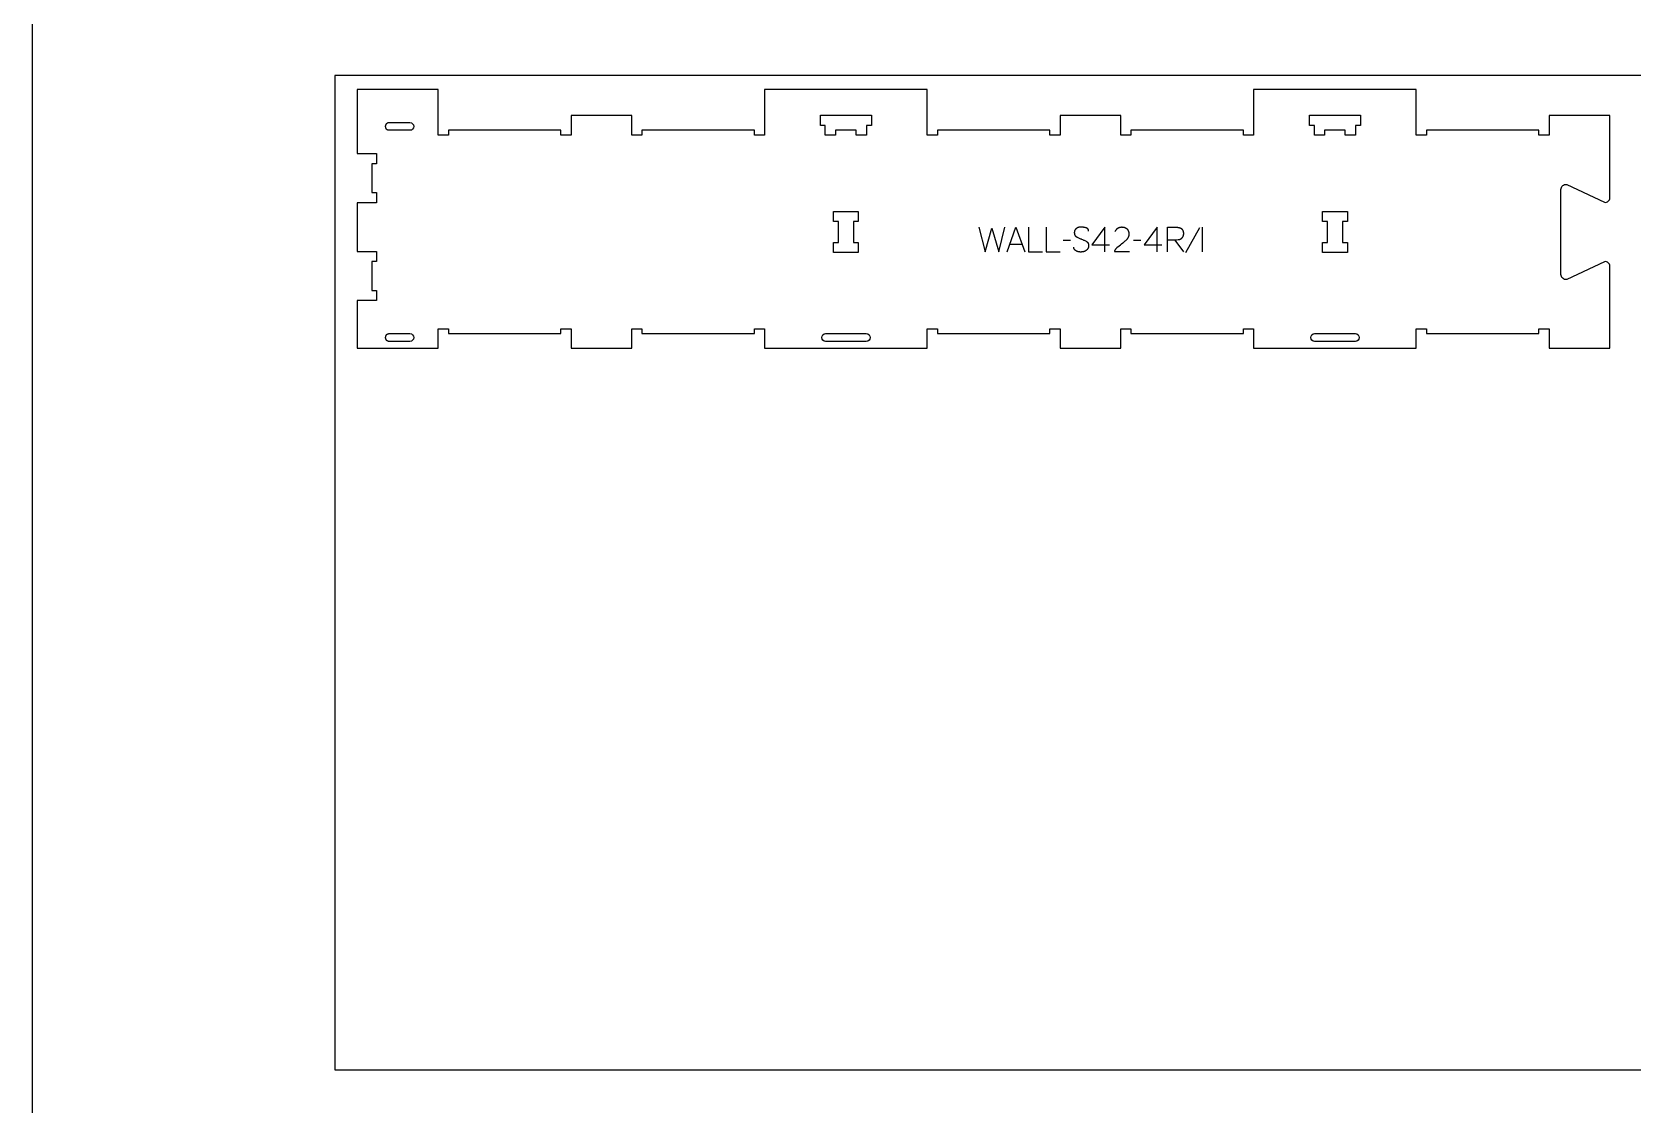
# Model space of a CAD drawing. Extents: x -10701 to -7518, y -36097 to -28504.
# Drawn here: x -10701 to -8737, y -34431 to -33114 of the extents above; entities that cross this region are included whole.
import ezdxf

# ---------------------------------------------------------------- set-up
doc = ezdxf.new("R2010")
doc.units = 0
for name, color, linetype in [('0_SHEET_SPRUCEPLY_2440X122', 1, 'CONTINUOUS'), ('1_ANYTOOL_1MMDEEP_LABELS_S', 2, 'CONTINUOUS'), ('3_ANYTOOL_CUTTHROUGH_INSID', 4, 'CONTINUOUS'), ('4_ANYTOOL_CUTTHROUGH_OUTSI', 5, 'CONTINUOUS'), ('DONOTCUT', 18, 'CONTINUOUS')]:
    doc.layers.add(name, color=color, linetype=linetype)

msp = doc.modelspace()

# ---------------------------------------------------------------- linework, layer by layer
at = {"layer": '0_SHEET_SPRUCEPLY_2440X122'}
msp.add_lwpolyline([(-10329.7, -33167.8), (-10329.7, -34387.8), (-7889.7, -34387.8), (-7889.7, -33167.8)], close=True, dxfattribs=at)
at = {"layer": '1_ANYTOOL_1MMDEEP_LABELS_S'}
for points in [[(-9539.8, -33353.9), (-9532.1, -33383.9), (-9523.7, -33354.8), (-9515.2, -33383.9), (-9507.7, -33353.9)], [(-9505.1, -33383.9), (-9494.2, -33353.9), (-9483.2, -33383.9)], [(-9478.9, -33353.9), (-9478.9, -33383.9), (-9461.8, -33383.9)], [(-9457.1, -33353.9), (-9457.1, -33383.9), (-9440, -33383.9)], [(-9427.3, -33370.1), (-9436.1, -33370.1)], [(-9405.1, -33358.5), (-9405.1, -33358.3), (-9405.1, -33358.2), (-9405.1, -33358.2), (-9405.1, -33358.1), (-9405.1, -33358), (-9405.1, -33357.9), (-9405.1, -33357.8), (-9405.1, -33357.7), (-9405.2, -33357.6), (-9405.2, -33357.5), (-9405.2, -33357.5), (-9405.2, -33357.4), (-9405.2, -33357.3), (-9405.3, -33357.2), (-9405.3, -33357.1), (-9405.3, -33357.1), (-9405.3, -33357), (-9405.4, -33356.9), (-9405.4, -33356.8), (-9405.4, -33356.8), (-9405.5, -33356.7), (-9405.5, -33356.6), (-9405.5, -33356.5), (-9405.6, -33356.5), (-9405.6, -33356.4), (-9405.7, -33356.3), (-9405.7, -33356.3), (-9405.8, -33356.2), (-9405.8, -33356.1), (-9405.9, -33356.1), (-9405.9, -33356), (-9406, -33355.9), (-9406, -33355.9), (-9406.1, -33355.8), (-9406.1, -33355.8), (-9406.2, -33355.7), (-9406.2, -33355.7), (-9406.3, -33355.6), (-9406.4, -33355.5), (-9406.4, -33355.5), (-9406.5, -33355.4), (-9406.6, -33355.4), (-9406.6, -33355.3), (-9406.7, -33355.3), (-9406.8, -33355.2), (-9406.8, -33355.2), (-9406.9, -33355.1), (-9407, -33355.1), (-9407.1, -33355.1), (-9407.2, -33355), (-9407.2, -33355), (-9407.4, -33354.9), (-9407.6, -33354.8), (-9407.8, -33354.7), (-9408, -33354.7), (-9408.2, -33354.6), (-9408.4, -33354.5), (-9409.2, -33354.3), (-9410, -33354.1), (-9410.8, -33354), (-9411.5, -33353.8), (-9411.9, -33353.8), (-9412.3, -33353.7), (-9412.7, -33353.7), (-9413, -33353.7), (-9413.4, -33353.6), (-9413.8, -33353.6), (-9414.1, -33353.6), (-9414.5, -33353.6), (-9414.7, -33353.6), (-9414.9, -33353.6), (-9415, -33353.6), (-9415.2, -33353.6), (-9415.4, -33353.6), (-9415.6, -33353.7), (-9415.8, -33353.7), (-9416, -33353.7), (-9416.2, -33353.7), (-9416.4, -33353.8), (-9416.5, -33353.8), (-9416.7, -33353.9), (-9416.9, -33353.9), (-9417.1, -33353.9), (-9417.3, -33354), (-9417.4, -33354.1), (-9417.6, -33354.1), (-9417.8, -33354.2), (-9418, -33354.2), (-9418.1, -33354.3), (-9418.3, -33354.4), (-9418.5, -33354.5), (-9418.6, -33354.5), (-9418.8, -33354.6), (-9419, -33354.7), (-9419.1, -33354.8), (-9419.3, -33354.9), (-9419.5, -33355), (-9419.6, -33355.1), (-9419.8, -33355.2), (-9419.9, -33355.3), (-9420.1, -33355.4), (-9420.2, -33355.5), (-9420.4, -33355.7), (-9420.5, -33355.8), (-9420.7, -33355.9), (-9420.8, -33356), (-9420.9, -33356.2), (-9421.1, -33356.3), (-9421.2, -33356.4), (-9421.3, -33356.6), (-9421.4, -33356.7), (-9421.5, -33356.9), (-9421.6, -33357), (-9421.7, -33357.2), (-9421.8, -33357.3), (-9421.9, -33357.5), (-9421.9, -33357.6), (-9422, -33357.8), (-9422.1, -33358), (-9422.2, -33358.1), (-9422.2, -33358.3), (-9422.3, -33358.5), (-9422.3, -33358.7), (-9422.4, -33358.8), (-9422.4, -33359), (-9422.4, -33359.2), (-9422.5, -33359.4), (-9422.5, -33359.6), (-9422.5, -33359.8), (-9422.5, -33360), (-9422.6, -33360.2), (-9422.6, -33360.4), (-9422.6, -33360.6), (-9422.6, -33360.8), (-9422.6, -33361.1), (-9422.5, -33361.3), (-9422.5, -33361.5), (-9422.5, -33361.7), (-9422.5, -33361.9), (-9422.4, -33362.1), (-9422.4, -33362.2), (-9422.3, -33362.4), (-9422.3, -33362.6), (-9422.2, -33362.8), (-9422.2, -33363), (-9422.1, -33363), (-9422.1, -33363.1), (-9422.1, -33363.2), (-9422, -33363.3), (-9422, -33363.4), (-9421.9, -33363.5), (-9421.9, -33363.5), (-9421.9, -33363.6), (-9421.8, -33363.7), (-9421.8, -33363.8), (-9421.7, -33363.9), (-9421.7, -33363.9), (-9421.6, -33364), (-9421.6, -33364.1), (-9421.5, -33364.2), (-9421.5, -33364.2), (-9421.4, -33364.3), (-9421.3, -33364.4), (-9421.3, -33364.4), (-9421.2, -33364.5), (-9421.2, -33364.6), (-9421.1, -33364.6), (-9421, -33364.7), (-9421, -33364.8), (-9420.8, -33364.9), (-9420.7, -33365), (-9420.6, -33365.1), (-9420.4, -33365.3), (-9420.2, -33365.4), (-9420.1, -33365.5), (-9419.9, -33365.6), (-9419.7, -33365.7), (-9419, -33366.1), (-9418.3, -33366.5), (-9417.5, -33366.8), (-9416.8, -33367.2), (-9416, -33367.5), (-9415.2, -33367.9), (-9414.4, -33368.2), (-9413.6, -33368.5), (-9412.7, -33368.8), (-9411.9, -33369.1), (-9411.2, -33369.5), (-9410.4, -33369.8), (-9409.6, -33370.2), (-9408.9, -33370.6), (-9408.2, -33371), (-9407.5, -33371.4), (-9407.4, -33371.5), (-9407.2, -33371.6), (-9407, -33371.8), (-9407, -33371.8), (-9406.9, -33371.9), (-9406.8, -33371.9), (-9406.8, -33372), (-9406.7, -33372.1), (-9406.6, -33372.1), (-9406.6, -33372.2), (-9406.5, -33372.3), (-9406.4, -33372.3), (-9406.4, -33372.4), (-9406.3, -33372.5), (-9406.2, -33372.5), (-9406.2, -33372.6), (-9406.1, -33372.7), (-9406.1, -33372.8), (-9406, -33372.8), (-9406, -33372.9), (-9405.9, -33373), (-9405.9, -33373.1), (-9405.8, -33373.1), (-9405.8, -33373.2), (-9405.7, -33373.3), (-9405.7, -33373.4), (-9405.7, -33373.5), (-9405.6, -33373.6), (-9405.6, -33373.6), (-9405.5, -33373.7), (-9405.5, -33373.8), (-9405.5, -33373.9), (-9405.4, -33374), (-9405.4, -33374.1), (-9405.4, -33374.2), (-9405.3, -33374.3), (-9405.3, -33374.4), (-9405.3, -33374.5), (-9405.2, -33374.7), (-9405.2, -33374.9), (-9405.2, -33375.1), (-9405.1, -33375.3), (-9405.1, -33375.5), (-9405.1, -33375.8), (-9405.1, -33376), (-9405.1, -33376.2), (-9405.1, -33376.4), (-9405.1, -33376.6), (-9405.1, -33376.9), (-9405.1, -33377.1), (-9405.2, -33377.3), (-9405.2, -33377.5), (-9405.2, -33377.8), (-9405.3, -33378), (-9405.3, -33378.2), (-9405.4, -33378.4), (-9405.4, -33378.6), (-9405.5, -33378.8), (-9405.6, -33379), (-9405.6, -33379.2), (-9405.7, -33379.4), (-9405.8, -33379.6), (-9405.9, -33379.8), (-9406, -33379.9), (-9406.1, -33380.1), (-9406.2, -33380.3), (-9406.3, -33380.5), (-9406.4, -33380.6), (-9406.5, -33380.8), (-9406.6, -33380.9), (-9406.8, -33381.1), (-9406.9, -33381.2), (-9407, -33381.4), (-9407.2, -33381.5), (-9407.3, -33381.7), (-9407.5, -33381.8), (-9407.6, -33381.9), (-9407.8, -33382.1), (-9407.9, -33382.2), (-9408.1, -33382.3), (-9408.3, -33382.4), (-9408.7, -33382.6), (-9409, -33382.8), (-9409.4, -33383), (-9409.8, -33383.2), (-9410.1, -33383.4), (-9410.5, -33383.5), (-9410.7, -33383.6), (-9410.9, -33383.7), (-9411.1, -33383.7), (-9411.3, -33383.8), (-9411.5, -33383.9), (-9411.7, -33383.9), (-9411.9, -33384), (-9412.1, -33384), (-9412.3, -33384), (-9412.5, -33384.1), (-9412.7, -33384.1), (-9412.9, -33384.1), (-9413.1, -33384.2), (-9413.3, -33384.2), (-9413.7, -33384.2), (-9414.1, -33384.3), (-9414.5, -33384.3), (-9414.9, -33384.3), (-9415.3, -33384.3), (-9415.7, -33384.2), (-9416.1, -33384.2), (-9416.5, -33384.1), (-9416.9, -33384.1), (-9417.3, -33384), (-9417.7, -33383.9), (-9418, -33383.8), (-9418.4, -33383.7), (-9418.8, -33383.6), (-9419.1, -33383.4), (-9419.5, -33383.3), (-9419.9, -33383.1), (-9420.2, -33382.9), (-9420.6, -33382.7), (-9420.7, -33382.6), (-9420.9, -33382.5), (-9421, -33382.4), (-9421.2, -33382.3), (-9421.3, -33382.2), (-9421.5, -33382.1), (-9421.6, -33382), (-9421.8, -33381.9), (-9421.9, -33381.7), (-9422, -33381.6), (-9422.1, -33381.5), (-9422.2, -33381.3), (-9422.3, -33381.3), (-9422.3, -33381.2), (-9422.4, -33381.1), (-9422.4, -33381.1), (-9422.5, -33381), (-9422.5, -33380.9), (-9422.6, -33380.9), (-9422.6, -33380.8), (-9422.7, -33380.7), (-9422.7, -33380.6), (-9422.7, -33380.6), (-9422.8, -33380.5), (-9422.8, -33380.4), (-9422.8, -33380.3), (-9422.9, -33380.2), (-9422.9, -33380.2), (-9422.9, -33380.1), (-9423, -33380), (-9423, -33379.9), (-9423, -33379.8), (-9423.1, -33379.7), (-9423.1, -33379.5), (-9423.2, -33379.3), (-9423.2, -33379.2), (-9423.2, -33379), (-9423.3, -33378.8), (-9423.3, -33378.6), (-9423.3, -33378.4), (-9423.3, -33378.3), (-9423.3, -33378.1)], [(-9385.1, -33383.9), (-9385, -33353.9), (-9401.1, -33375.3)], [(-9354.9, -33383.9), (-9373.2, -33383.9), (-9373, -33383.4), (-9372.9, -33383.2), (-9372.8, -33383), (-9372.8, -33382.7), (-9372.7, -33382.5), (-9372.6, -33382.3), (-9372.5, -33382.1), (-9372.4, -33381.9), (-9372.3, -33381.7), (-9372.2, -33381.5), (-9372.1, -33381.3), (-9371.9, -33381.1), (-9371.8, -33380.9), (-9371.7, -33380.7), (-9371.6, -33380.5), (-9371.5, -33380.3), (-9371.3, -33380.1), (-9371.2, -33379.9), (-9371, -33379.7), (-9370.9, -33379.5), (-9370.8, -33379.4), (-9370.6, -33379.2), (-9370.5, -33379), (-9370.3, -33378.8), (-9370.1, -33378.7), (-9370, -33378.5), (-9369.8, -33378.3), (-9369.6, -33378.2), (-9369.5, -33378), (-9369.1, -33377.7), (-9367.6, -33376.5), (-9366.1, -33375.3), (-9364.6, -33374.1), (-9363.1, -33373), (-9362.3, -33372.4), (-9361.6, -33371.9), (-9360.9, -33371.3), (-9360.2, -33370.7), (-9359.5, -33370.1), (-9358.9, -33369.5), (-9358.3, -33368.9), (-9357.7, -33368.3), (-9357.5, -33368.1), (-9357.4, -33368), (-9357.3, -33367.8), (-9357.1, -33367.7), (-9357, -33367.5), (-9356.9, -33367.3), (-9356.8, -33367.2), (-9356.7, -33367), (-9356.5, -33366.8), (-9356.4, -33366.6), (-9356.3, -33366.5), (-9356.2, -33366.3), (-9356.2, -33366.1), (-9356.1, -33365.9), (-9356, -33365.7), (-9355.9, -33365.5), (-9355.8, -33365.3), (-9355.8, -33365.1), (-9355.7, -33364.9), (-9355.7, -33364.7), (-9355.6, -33364.5), (-9355.6, -33364.3), (-9355.5, -33364.1), (-9355.5, -33363.9), (-9355.4, -33363.7), (-9355.4, -33363.5), (-9355.4, -33363.3), (-9355.4, -33363.1), (-9355.3, -33362.8), (-9355.3, -33362.6), (-9355.3, -33362.4), (-9355.3, -33362.2), (-9355.3, -33361.9), (-9355.3, -33361.7), (-9355.3, -33361.4), (-9355.4, -33361.2), (-9355.4, -33361), (-9355.4, -33360.7), (-9355.4, -33360.5), (-9355.5, -33360.3), (-9355.5, -33360.1), (-9355.6, -33359.8), (-9355.6, -33359.6), (-9355.7, -33359.4), (-9355.7, -33359.2), (-9355.8, -33359), (-9355.9, -33358.8), (-9356, -33358.6), (-9356, -33358.4), (-9356.1, -33358.2), (-9356.2, -33358.1), (-9356.3, -33357.9), (-9356.4, -33357.7), (-9356.5, -33357.5), (-9356.6, -33357.4), (-9356.7, -33357.2), (-9356.9, -33357), (-9357, -33356.9), (-9357.1, -33356.7), (-9357.3, -33356.6), (-9357.4, -33356.4), (-9357.5, -33356.3), (-9357.7, -33356.2), (-9357.9, -33356), (-9358, -33355.9), (-9358.2, -33355.8), (-9358.3, -33355.7), (-9358.5, -33355.5), (-9358.7, -33355.4), (-9358.8, -33355.3), (-9359, -33355.2), (-9359.2, -33355.1), (-9359.4, -33355), (-9359.6, -33354.9), (-9359.7, -33354.8), (-9359.9, -33354.8), (-9360.1, -33354.7), (-9360.3, -33354.6), (-9360.5, -33354.5), (-9360.7, -33354.5), (-9360.9, -33354.4), (-9361.1, -33354.3), (-9361.3, -33354.3), (-9361.5, -33354.2), (-9361.7, -33354.2), (-9362, -33354.1), (-9362.2, -33354.1), (-9362.4, -33354.1), (-9362.6, -33354), (-9362.8, -33354), (-9363.1, -33354), (-9363.3, -33354), (-9363.5, -33354), (-9363.8, -33353.9), (-9364.2, -33353.9), (-9364.6, -33353.9), (-9365, -33354), (-9365.3, -33354), (-9365.7, -33354), (-9366, -33354.1), (-9366.3, -33354.1), (-9366.7, -33354.2), (-9367, -33354.3), (-9367.3, -33354.3), (-9367.5, -33354.4), (-9367.6, -33354.4), (-9367.8, -33354.5), (-9367.9, -33354.5), (-9368.1, -33354.6), (-9368.2, -33354.7), (-9368.3, -33354.7), (-9368.5, -33354.8), (-9368.6, -33354.8), (-9368.8, -33354.9), (-9368.9, -33355), (-9369, -33355.1), (-9369.2, -33355.1), (-9369.3, -33355.2), (-9369.4, -33355.3), (-9369.6, -33355.4), (-9369.7, -33355.5), (-9369.8, -33355.6), (-9370, -33355.6), (-9370.1, -33355.7), (-9370.2, -33355.8), (-9370.3, -33355.9), (-9370.4, -33356), (-9370.6, -33356.1), (-9370.7, -33356.2), (-9370.8, -33356.3), (-9370.9, -33356.5), (-9371, -33356.6), (-9371.1, -33356.7), (-9371.2, -33356.8), (-9371.3, -33356.9), (-9371.4, -33357.1), (-9371.6, -33357.3), (-9371.8, -33357.6), (-9372, -33357.8), (-9372.2, -33358.1), (-9372.4, -33358.4), (-9372.6, -33358.7), (-9372.7, -33359)], [(-9341.1, -33370.1), (-9349.9, -33370.1)], [(-9320.9, -33383.9), (-9320.8, -33353.9), (-9336.9, -33375.3)], [(-9308.1, -33383.9), (-9308.1, -33353.9), (-9296.7, -33353.9), (-9296.2, -33353.9), (-9295.8, -33354), (-9295.5, -33354), (-9295.3, -33354), (-9295.1, -33354), (-9294.9, -33354.1), (-9294.7, -33354.1), (-9294.4, -33354.1), (-9294.2, -33354.2), (-9294, -33354.2), (-9293.8, -33354.3), (-9293.6, -33354.3), (-9293.4, -33354.4), (-9293.3, -33354.4), (-9293.1, -33354.5), (-9292.9, -33354.6), (-9292.7, -33354.6), (-9292.5, -33354.7), (-9292.4, -33354.8), (-9292.2, -33354.9), (-9292, -33355), (-9291.9, -33355), (-9291.7, -33355.1), (-9291.6, -33355.2), (-9291.4, -33355.3), (-9291.3, -33355.4), (-9291.2, -33355.5), (-9291, -33355.7), (-9290.9, -33355.8), (-9290.8, -33355.9), (-9290.6, -33356), (-9290.5, -33356.2), (-9290.4, -33356.3), (-9290.3, -33356.4), (-9290.2, -33356.6), (-9290.1, -33356.7), (-9290, -33356.9), (-9289.9, -33357), (-9289.8, -33357.2), (-9289.7, -33357.3), (-9289.6, -33357.5), (-9289.5, -33357.6), (-9289.5, -33357.8), (-9289.4, -33358), (-9289.3, -33358.2), (-9289.3, -33358.4), (-9289.2, -33358.5), (-9289.1, -33358.7), (-9289.1, -33358.9), (-9289, -33359.1), (-9289, -33359.3), (-9289, -33359.5), (-9288.9, -33359.7), (-9288.9, -33359.9), (-9288.9, -33360.2), (-9288.8, -33360.4), (-9288.8, -33360.6), (-9288.8, -33360.8), (-9288.8, -33361.3), (-9288.8, -33361.8), (-9288.8, -33362), (-9288.8, -33362.1), (-9288.8, -33362.3), (-9288.8, -33362.5), (-9288.8, -33362.7), (-9288.8, -33362.8), (-9288.9, -33363), (-9288.9, -33363.2), (-9288.9, -33363.3), (-9288.9, -33363.5), (-9289, -33363.7), (-9289, -33363.8), (-9289.1, -33364), (-9289.1, -33364.2), (-9289.2, -33364.3), (-9289.2, -33364.5), (-9289.3, -33364.7), (-9289.3, -33364.8), (-9289.4, -33365), (-9289.5, -33365.1), (-9289.5, -33365.3), (-9289.6, -33365.4), (-9289.7, -33365.6), (-9289.8, -33365.8), (-9289.9, -33365.9), (-9289.9, -33366.1), (-9290, -33366.2), (-9290.1, -33366.4), (-9290.2, -33366.5), (-9290.3, -33366.7), (-9290.4, -33366.8), (-9290.5, -33367), (-9290.7, -33367.1), (-9290.8, -33367.3), (-9290.9, -33367.4), (-9291, -33367.5), (-9291.1, -33367.6), (-9291.3, -33367.8), (-9291.4, -33367.9), (-9291.5, -33368), (-9291.6, -33368.1), (-9291.8, -33368.2), (-9291.9, -33368.3), (-9292.1, -33368.4), (-9292.2, -33368.5), (-9292.3, -33368.6), (-9292.5, -33368.7), (-9292.6, -33368.8), (-9292.8, -33368.8), (-9292.9, -33368.9), (-9293.1, -33369), (-9293.2, -33369), (-9293.4, -33369.1), (-9293.6, -33369.1), (-9293.7, -33369.2), (-9293.9, -33369.2), (-9294.1, -33369.3), (-9294.2, -33369.3), (-9294.4, -33369.3), (-9294.6, -33369.4), (-9294.8, -33369.4), (-9295, -33369.4), (-9295.1, -33369.4), (-9297.1, -33369.5), (-9299.1, -33369.5), (-9308.1, -33369.5)], [(-9299.1, -33369.5), (-9288.6, -33384)], [(-9269.1, -33354.4), (-9286.3, -33385.2)], [(-9265.6, -33353.9), (-9265.6, -33383.9)], [(-9501.6, -33374.4), (-9486.7, -33374.4)], [(-9401.1, -33375.3), (-9379.3, -33375.3)], [(-9336.9, -33375.3), (-9315.1, -33375.3)]]:
    msp.add_lwpolyline(points, dxfattribs=at)
at = {"layer": '3_ANYTOOL_CUTTHROUGH_INSID', "color": 4}
for points in [[(-10237.8, -33225.4, -1), (-10237.8, -33234.9), (-10263.6, -33234.9), (-10263.7, -33234.9), (-10263.8, -33234.9), (-10263.9, -33234.9), (-10264, -33234.9), (-10264.1, -33234.9), (-10264.2, -33234.9), (-10264.3, -33234.8), (-10264.4, -33234.8), (-10264.5, -33234.8), (-10264.6, -33234.8), (-10264.7, -33234.7), (-10264.7, -33234.7), (-10264.8, -33234.7), (-10264.9, -33234.6), (-10265, -33234.6), (-10265.1, -33234.5), (-10265.2, -33234.5), (-10265.3, -33234.5), (-10265.4, -33234.4), (-10265.5, -33234.3), (-10265.6, -33234.3), (-10265.7, -33234.2), (-10265.8, -33234.2), (-10265.9, -33234.1), (-10265.9, -33234), (-10266, -33234), (-10266.1, -33233.9), (-10266.2, -33233.8), (-10266.3, -33233.7), (-10266.3, -33233.6), (-10266.4, -33233.6), (-10266.5, -33233.5), (-10266.6, -33233.4), (-10266.6, -33233.3), (-10266.7, -33233.2), (-10266.7, -33233.1), (-10266.8, -33233), (-10266.9, -33232.9), (-10266.9, -33232.8), (-10267, -33232.7), (-10267, -33232.6), (-10267.1, -33232.5), (-10267.1, -33232.4), (-10267.2, -33232.3), (-10267.2, -33232.2), (-10267.3, -33232.1), (-10267.3, -33232), (-10267.3, -33231.9), (-10267.4, -33231.8), (-10267.4, -33231.7), (-10267.4, -33231.6), (-10267.4, -33231.4), (-10267.5, -33231.3), (-10267.5, -33231.2), (-10267.5, -33231.1), (-10267.5, -33231), (-10267.5, -33230.9), (-10267.6, -33230.8), (-10267.6, -33230.7), (-10267.6, -33230.6), (-10267.6, -33230.5), (-10267.6, -33230.4), (-10267.6, -33230.3), (-10267.6, -33230.2), (-10267.6, -33230), (-10267.6, -33229.9), (-10267.6, -33229.8), (-10267.6, -33229.7), (-10267.6, -33229.6), (-10267.6, -33229.5), (-10267.5, -33229.4), (-10267.5, -33229.3), (-10267.5, -33229.2), (-10267.5, -33229.1), (-10267.5, -33229), (-10267.4, -33228.9), (-10267.4, -33228.8), (-10267.4, -33228.6), (-10267.4, -33228.5), (-10267.3, -33228.4), (-10267.3, -33228.3), (-10267.3, -33228.2), (-10267.2, -33228.1), (-10267.2, -33228), (-10267.1, -33227.9), (-10267.1, -33227.8), (-10267, -33227.7), (-10267, -33227.6), (-10266.9, -33227.5), (-10266.9, -33227.4), (-10266.8, -33227.3), (-10266.7, -33227.2), (-10266.7, -33227.1), (-10266.6, -33227), (-10266.6, -33226.9), (-10266.5, -33226.8), (-10266.4, -33226.8), (-10266.3, -33226.7), (-10266.3, -33226.6), (-10266.2, -33226.5), (-10266.1, -33226.4), (-10266, -33226.4), (-10265.9, -33226.3), (-10265.9, -33226.2), (-10265.8, -33226.1), (-10265.7, -33226.1), (-10265.6, -33226), (-10265.5, -33226), (-10265.4, -33225.9), (-10265.3, -33225.9), (-10265.2, -33225.8), (-10265.1, -33225.8), (-10265, -33225.7), (-10264.9, -33225.7), (-10264.8, -33225.6), (-10264.7, -33225.6), (-10264.7, -33225.6), (-10264.6, -33225.5), (-10264.5, -33225.5), (-10264.4, -33225.5), (-10264.3, -33225.5), (-10264.2, -33225.5), (-10264.1, -33225.4), (-10264, -33225.4), (-10263.9, -33225.4), (-10263.8, -33225.4), (-10263.7, -33225.4), (-10263.6, -33225.4)], [(-10237.8, -33493.9), (-10263.6, -33493.9), (-10263.7, -33493.9), (-10263.8, -33493.9), (-10263.9, -33493.9), (-10264, -33493.9), (-10264.1, -33493.9), (-10264.2, -33493.9), (-10264.3, -33493.8), (-10264.4, -33493.8), (-10264.5, -33493.8), (-10264.6, -33493.8), (-10264.7, -33493.7), (-10264.7, -33493.7), (-10264.8, -33493.7), (-10264.9, -33493.6), (-10265, -33493.6), (-10265.1, -33493.5), (-10265.2, -33493.5), (-10265.3, -33493.5), (-10265.4, -33493.4), (-10265.5, -33493.3), (-10265.6, -33493.3), (-10265.7, -33493.2), (-10265.8, -33493.2), (-10265.9, -33493.1), (-10265.9, -33493), (-10266, -33493), (-10266.1, -33492.9), (-10266.2, -33492.8), (-10266.3, -33492.7), (-10266.3, -33492.6), (-10266.4, -33492.6), (-10266.5, -33492.5), (-10266.6, -33492.4), (-10266.6, -33492.3), (-10266.7, -33492.2), (-10266.7, -33492.1), (-10266.8, -33492), (-10266.9, -33491.9), (-10266.9, -33491.8), (-10267, -33491.7), (-10267, -33491.6), (-10267.1, -33491.5), (-10267.1, -33491.4), (-10267.2, -33491.3), (-10267.2, -33491.2), (-10267.3, -33491.1), (-10267.3, -33491), (-10267.3, -33490.9), (-10267.4, -33490.8), (-10267.4, -33490.7), (-10267.4, -33490.6), (-10267.4, -33490.4), (-10267.5, -33490.3), (-10267.5, -33490.2), (-10267.5, -33490.1), (-10267.5, -33490), (-10267.5, -33489.9), (-10267.6, -33489.8), (-10267.6, -33489.7), (-10267.6, -33489.6), (-10267.6, -33489.5), (-10267.6, -33489.4), (-10267.6, -33489.3), (-10267.6, -33489.2), (-10267.6, -33489), (-10267.6, -33488.9), (-10267.6, -33488.8), (-10267.6, -33488.7), (-10267.6, -33488.6), (-10267.6, -33488.5), (-10267.5, -33488.4), (-10267.5, -33488.3), (-10267.5, -33488.2), (-10267.5, -33488.1), (-10267.5, -33488), (-10267.4, -33487.9), (-10267.4, -33487.8), (-10267.4, -33487.6), (-10267.4, -33487.5), (-10267.3, -33487.4), (-10267.3, -33487.3), (-10267.3, -33487.2), (-10267.2, -33487.1), (-10267.2, -33487), (-10267.1, -33486.9), (-10267.1, -33486.8), (-10267, -33486.7), (-10267, -33486.6), (-10266.9, -33486.5), (-10266.9, -33486.4), (-10266.8, -33486.3), (-10266.7, -33486.2), (-10266.7, -33486.1), (-10266.6, -33486), (-10266.6, -33485.9), (-10266.5, -33485.8), (-10266.4, -33485.8), (-10266.3, -33485.7), (-10266.3, -33485.6), (-10266.2, -33485.5), (-10266.1, -33485.4), (-10266, -33485.4), (-10265.9, -33485.3), (-10265.9, -33485.2), (-10265.8, -33485.1), (-10265.7, -33485.1), (-10265.6, -33485), (-10265.5, -33485), (-10265.4, -33484.9), (-10265.3, -33484.9), (-10265.2, -33484.8), (-10265.1, -33484.8), (-10265, -33484.7), (-10264.9, -33484.7), (-10264.8, -33484.6), (-10264.7, -33484.6), (-10264.7, -33484.6), (-10264.6, -33484.5), (-10264.5, -33484.5), (-10264.4, -33484.5), (-10264.3, -33484.5), (-10264.2, -33484.5), (-10264.1, -33484.4), (-10264, -33484.4), (-10263.9, -33484.4), (-10263.8, -33484.4), (-10263.7, -33484.4), (-10263.6, -33484.4), (-10237.8, -33484.4, -1)], [(-9677.8, -33493.9), (-9727.8, -33493.9, -1), (-9727.8, -33484.4), (-9677.8, -33484.4, -1)], [(-9077.8, -33493.9), (-9127.8, -33493.9, -1), (-9127.8, -33484.4), (-9077.8, -33484.4, -1)]]:
    msp.add_lwpolyline(points, format="xyb", close=True, dxfattribs=at)
for points in [[(-9715.6, -33234.9), (-9715.6, -33240.9), (-9728.1, -33240.9), (-9728.1, -33228.9), (-9734.1, -33228.9), (-9734.1, -33216.4), (-9671.6, -33216.4), (-9671.6, -33228.9), (-9677.6, -33228.9), (-9677.6, -33240.9), (-9690.1, -33240.9), (-9690.1, -33234.9)], [(-9115.6, -33234.9), (-9115.6, -33240.9), (-9128.1, -33240.9), (-9128.1, -33228.9), (-9134.1, -33228.9), (-9134.1, -33216.4), (-9071.6, -33216.4), (-9071.6, -33228.9), (-9077.6, -33228.9), (-9077.6, -33240.9), (-9090.1, -33240.9), (-9090.1, -33234.9)], [(-9693.6, -33346.9), (-9693.6, -33372.4), (-9687.6, -33372.4), (-9687.6, -33384.9), (-9718.1, -33384.9), (-9718.1, -33372.4), (-9712.1, -33372.4), (-9712.1, -33346.9), (-9718.1, -33346.9), (-9718.1, -33334.4), (-9687.6, -33334.4), (-9687.6, -33346.9)], [(-9093.6, -33346.9), (-9093.6, -33372.4), (-9087.6, -33372.4), (-9087.6, -33384.9), (-9118.1, -33384.9), (-9118.1, -33372.4), (-9112.1, -33372.4), (-9112.1, -33346.9), (-9118.1, -33346.9), (-9118.1, -33334.4), (-9087.6, -33334.4), (-9087.6, -33346.9)]]:
    msp.add_lwpolyline(points, close=True, dxfattribs=at)
at = {"layer": '4_ANYTOOL_CUTTHROUGH_OUTSI', "color": 5}
msp.add_lwpolyline([(-10190.6, -33478.7), (-10190.6, -33484.4), (-10052.6, -33484.4), (-10052.6, -33478.4), (-10040.1, -33478.4), (-10040.1, -33502.4), (-9965.6, -33502.4), (-9965.6, -33478.4), (-9953.1, -33478.4), (-9953.1, -33484.4), (-9852.8, -33484.4), (-9815.1, -33484.4), (-9815.1, -33478.4), (-9802.6, -33478.4), (-9802.6, -33502.4), (-9603.1, -33502.4), (-9603.1, -33478.4), (-9590.6, -33478.4), (-9590.6, -33484.4), (-9452.6, -33484.4), (-9452.6, -33478.4), (-9440.1, -33478.4), (-9440.1, -33502.4), (-9365.6, -33502.4), (-9365.6, -33478.4), (-9353.1, -33478.4), (-9353.1, -33484.4), (-9215.1, -33484.4), (-9215.1, -33478.4), (-9202.6, -33478.4), (-9202.6, -33502.4), (-9003.1, -33502.4), (-9003.1, -33478.4), (-8990.6, -33478.4), (-8990.6, -33484.4), (-8852.6, -33484.4), (-8852.6, -33478.4), (-8840.1, -33478.4), (-8840.1, -33502.4), (-8765.6, -33502.4), (-8765.6, -33401.7), (-8765.6, -33401.7, 0.461625), (-8772.2, -33396.1), (-8818.3, -33417.9), (-8818.3, -33417.9), (-8818.3, -33417.9, -0.220464), (-8823.4, -33416.5, -0.220464), (-8825.6, -33411.8), (-8825.6, -33307.5, -0.220464), (-8823.4, -33302.8, -0.220464), (-8818.3, -33301.4), (-8818.3, -33301.4), (-8818.2, -33301.4), (-8772.2, -33323.2), (-8772.2, -33323.2, 0.218884), (-8767.6, -33322, 0.220464), (-8765.6, -33317.6), (-8765.6, -33240.7), (-8765.6, -33216.9), (-8840.1, -33216.9), (-8840.1, -33240.9), (-8852.6, -33240.9), (-8852.6, -33234.9), (-8990.6, -33234.9), (-8990.6, -33240.9), (-9003.1, -33240.9), (-9003.1, -33240.7), (-9003.1, -33184.9), (-9202.6, -33184.9), (-9202.6, -33240.9), (-9215.1, -33240.9), (-9215.1, -33234.9), (-9353.1, -33234.9), (-9353.1, -33240.9), (-9365.6, -33240.9), (-9365.6, -33216.9), (-9440.1, -33216.9), (-9440.1, -33240.9), (-9452.6, -33240.9), (-9452.6, -33234.9), (-9590.6, -33234.9), (-9590.6, -33240.9), (-9603.1, -33240.9), (-9603.1, -33240.7), (-9603.1, -33184.9), (-9802.6, -33184.9), (-9802.6, -33240.9), (-9815.1, -33240.9), (-9815.1, -33234.9), (-9852.8, -33234.9), (-9953.1, -33234.9), (-9953.1, -33240.9), (-9965.6, -33240.9), (-9965.6, -33216.9), (-10040.1, -33216.9), (-10040.1, -33240.9), (-10052.6, -33240.9), (-10052.6, -33234.9), (-10190.6, -33234.9), (-10190.6, -33240.9), (-10203.1, -33240.9), (-10203.1, -33184.9), (-10302.6, -33184.9), (-10302.6, -33204.7), (-10302.6, -33216.7), (-10302.6, -33263.4), (-10278.6, -33263.4), (-10278.6, -33275.9), (-10284.6, -33275.9), (-10284.6, -33311.4), (-10278.6, -33311.4), (-10278.6, -33323.9), (-10302.6, -33323.9), (-10302.6, -33383.4), (-10278.6, -33383.4), (-10278.6, -33395.9), (-10284.6, -33395.9), (-10284.6, -33431.4), (-10278.6, -33431.4), (-10278.6, -33443.9), (-10302.6, -33443.9), (-10302.6, -33502.4), (-10203.1, -33502.4), (-10203.1, -33478.4), (-10190.6, -33478.4), (-10190.6, -33478.7)], format="xyb", close=True, dxfattribs=at)
at = {"layer": 'DONOTCUT'}
msp.add_lwpolyline([(-10701.4, -36097.2), (-7518, -36097.2), (-7518, -28503.8), (-10701.4, -28503.8)], close=True, dxfattribs=at)

doc.saveas('drawing.dxf')
